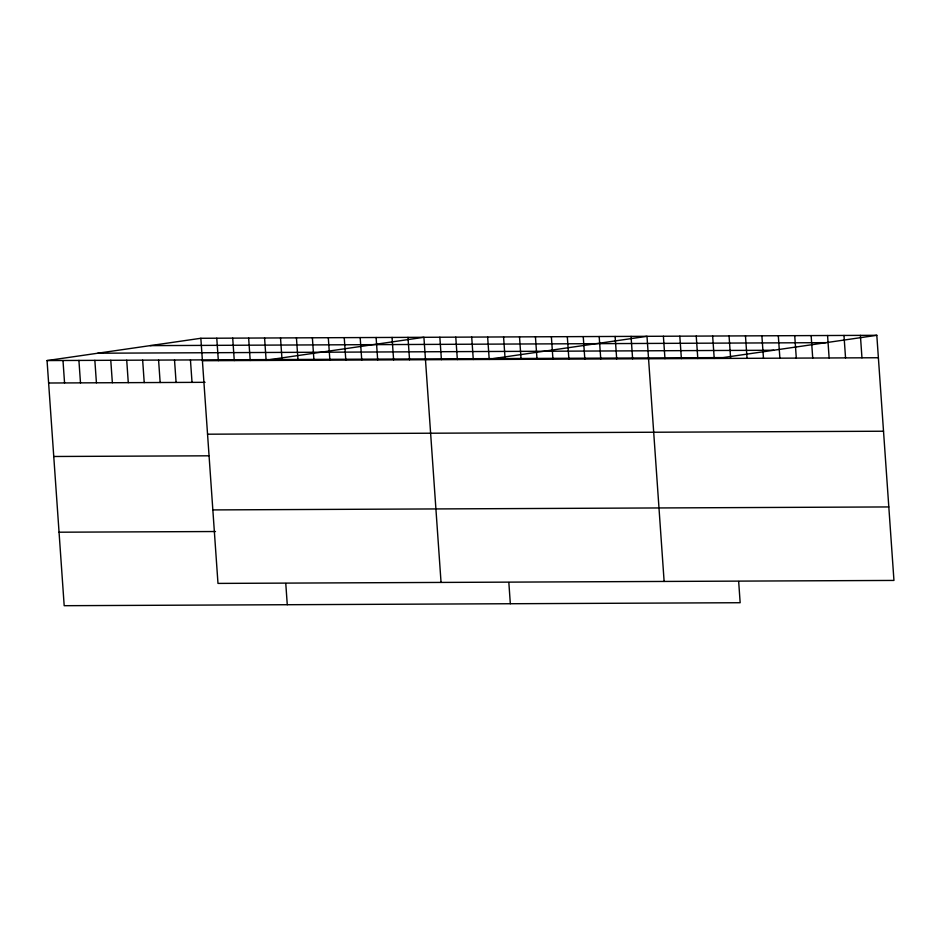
<?xml version="1.0" encoding="UTF-8"?>
<svg xmlns="http://www.w3.org/2000/svg" width="941" height="941" viewBox="0 0 941 941"><rect width="100%" height="100%" fill="white"/><g stroke="black" fill="none" stroke-linecap="round" stroke-linejoin="round"><path stroke-width="1.41" d="M738.673 581.526L740.155 602.722L64.188 605.698L47.05 360.568L200.845 338.278L876.812 335.302L893.95 580.432L217.983 583.408L200.845 338.278M270.126 359.591L423.909 337.29L441.047 582.42M493.19 358.603L646.985 336.313L664.123 581.444M876.812 335.302L723.017 357.592L47.05 360.568M150.089 345.629L826.057 342.653M97.805 353.216L773.773 350.24M202.409 360.721L878.376 357.745M48.614 383.011L205.056 382.317M207.549 434.201L883.517 431.225M53.755 456.491L208.749 455.809M212.842 509.916L888.81 506.94M59.048 532.206L215.489 531.524M860.392 335.372L861.956 357.815M843.971 335.443L845.547 357.886M827.562 335.514L829.127 357.956M811.142 335.584L812.718 358.027M794.722 335.666L796.298 358.098M778.313 335.737L779.877 358.168M761.892 335.808L763.469 358.25M745.472 335.878L747.048 358.321M729.063 335.949L730.628 358.392M712.643 336.019L714.219 358.462M696.234 336.09L697.799 358.533M679.814 336.172L681.378 358.603M663.393 336.243L664.969 358.674M631.046 336.384L632.611 358.827M615.108 336.455L616.684 358.897M599.182 336.525L600.746 358.956M583.244 336.596L584.82 359.027M567.317 336.666L568.882 359.097M551.379 336.737L552.943 359.168M535.441 336.807L537.017 359.239M519.514 336.878L521.079 359.309M503.576 336.949L505.141 359.38M508.846 582.538L510.328 603.734M487.638 337.019L489.214 359.45M471.712 337.078L473.276 359.521M455.773 337.149L457.35 359.591M439.847 337.219L441.411 359.662M407.971 337.36L409.547 359.803M392.044 337.431L393.609 359.874M376.106 337.501L377.682 359.944M360.18 337.572L361.744 360.015M344.241 337.643L345.806 360.085M328.303 337.713L329.879 360.156M312.377 337.784L313.941 360.227M296.439 337.854L298.015 360.297M280.512 337.925L282.077 360.368M285.782 583.514L287.264 604.722M264.574 337.995L266.138 360.438M248.636 338.066L250.212 360.509M232.709 338.137L234.274 360.579M216.771 338.207L218.347 360.65M190.447 359.944L192.023 382.375M174.52 360.003L176.085 382.446M158.582 360.074L160.158 382.517M142.656 360.144L144.22 382.587M126.717 360.215L128.282 382.658M110.779 360.285L112.355 382.728M94.853 360.356L96.417 382.799M78.915 360.427L80.491 382.869M62.988 360.497L64.553 382.94"/></g></svg>
